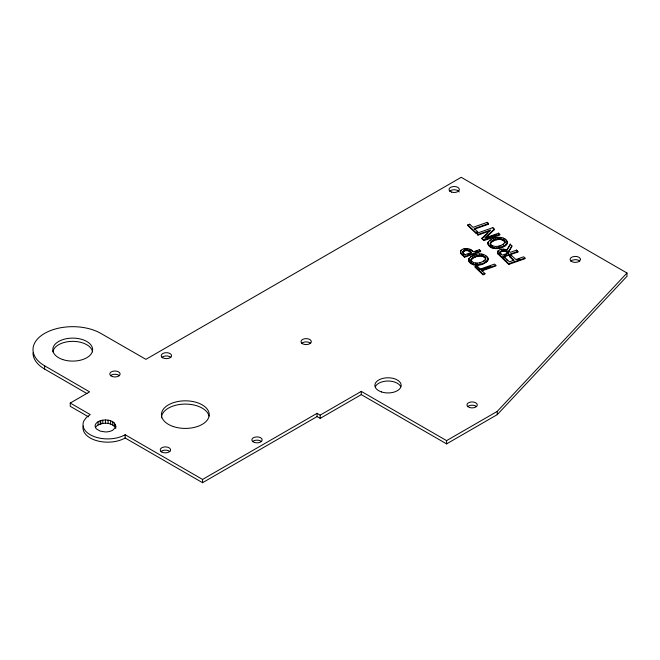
<?xml version="1.0" encoding="UTF-8"?>
<svg xmlns="http://www.w3.org/2000/svg" width="660" height="660" viewBox="0 0 660 660"><rect width="100%" height="100%" fill="white"/><g stroke="black" fill="none" stroke-linecap="round" stroke-linejoin="round"><path stroke-width="0.99" d="M470.976 260.246L471.248 261.558C469.978 255.115 485.372 252.434 485.71 259.578L485.727 258.258M491.056 244.951C495.14 247.896 502.194 246.287 504.974 242.319C502.012 237.286 493.119 239.522 490.248 243.614L491.056 245.602C487.427 238.928 504.867 235.447 504.974 242.971L504.991 241.651M115.781 425.964L115.434 427.515L112.753 430.188A10.354 5.973 0 0 1 105.435 431.945L100.254 431.137L96.467 428.951A10.354 5.973 0 0 1 98.109 421.74C103.942 418.366 116.82 419.422 115.781 428.406M497.714 251.311L497.558 252.615C497.805 248.548 503.951 248.638 506.756 249.934L506.756 250.585L509.776 245.611M460.441 251.485C462.817 246.832 470.473 247.995 473.311 251.806L479.333 249.686L480.645 250.924L480.645 251.575L464.483 257.268L460.762 253.432L460.441 251.485L460.49 252.772M460.655 250.775L460.762 252.78L464.483 256.616L464.483 257.268M462.8 251.823C464.558 248.68 469.664 249.736 471.479 252.45L471.479 253.102C469.664 250.387 464.558 249.332 462.8 252.475L463.93 254.347L462.8 251.823L462.8 252.475M499.975 252.252C501.74 249.298 506.707 250.313 508.39 253.011L508.39 253.663C506.707 250.957 501.74 249.95 499.975 252.904L500.197 253.663L499.975 252.252L499.975 252.904M468.658 259.355C471.892 252.97 486.89 251.08 488.087 259.792C484.836 266.195 469.846 268.1 468.658 259.355L468.658 260.007L468.963 258.448M487.913 242.748C491.156 236.354 506.146 234.465 507.342 243.185C504.091 249.587 489.101 251.493 487.913 242.748L487.913 243.4L488.227 241.832M468.707 260.956L468.707 260.304C472.461 267.085 484.63 265.196 488.087 259.141M487.971 244.349L487.971 243.697C491.725 250.47 503.885 248.589 507.342 242.534M471.248 260.906C474.961 264.908 482.848 262.993 485.71 258.926C482.749 253.894 473.863 256.129 470.984 260.221M506.756 249.934L510.279 244.134L511.978 246.394L508.678 251.617L511.978 245.743M497.714 251.963L498.877 250.8M460.655 251.419L461.15 250.115M468.963 259.099L469.656 258.2M88.489 416.831L70.24 406.296L70.24 403.046L90.23 414.587L86.303 417.541L83.837 420.973A24.684 14.256 0 0 0 95.345 437.011A24.684 14.256 0 0 0 125.136 434.742L202.562 479.44L317.08 413.325L320.183 415.115L361.284 391.38L446.589 440.632L497.269 411.378L627 273.009L461.233 177.309L145.918 359.353L100.799 333.391A39.715 22.927 0 0 0 44.633 333.391A39.715 22.927 0 0 0 44.633 365.813L44.633 369.072L86.963 393.583M83.209 426.055A24.684 14.256 0 0 0 96.764 440.698A24.684 14.256 0 0 0 125.136 437.992L202.562 482.691L317.08 416.575L320.183 418.366L361.284 394.63L446.589 443.883L497.269 414.628L627 276.26L627 273.009M494.323 229.036L484.745 238.062L498.68 233.153L499.901 234.968L483.747 240.661L481.882 238.243L490.71 229.985L477.922 234.498L476.693 233.335L492.855 227.642L494.323 229.688L485.48 238.021M481.882 238.895L487.773 233.392M70.24 403.046L89.603 391.867L44.633 365.813M95.436 427.672A10.354 5.973 0 0 1 98.109 424.99C103.504 422.309 111.705 422.309 115.434 427.672L115.434 424.421M474.301 228.591L477.609 231.726L477.609 232.37L475.703 233.046L467.767 225.538L467.767 224.887L469.681 224.218L472.989 227.345L487.237 222.329L488.548 223.567L488.548 224.218L474.301 229.243L474.301 228.591L488.548 223.567M467.767 224.887L475.703 232.394L477.609 231.726M476.693 233.335L477.922 235.141L489.803 230.959M486.601 238.062L496.823 234.465M481.882 238.243L483.747 240.009L499.901 234.316M463.93 253.704L465.019 254.727L471.479 252.45M467.783 254.405L470.555 253.432M475.035 251.848L477.617 250.94M464.483 256.616L480.645 250.924M508.39 253.011L502.285 255.156L500.197 253.019M497.558 251.963L497.945 253.894L501.757 257.697L517.91 252.004L516.598 250.115L510.18 252.384L508.678 250.965M504.034 255.197L506.641 254.273M497.64 253.275L497.64 252.632L501.757 257.053L517.91 251.361M481.602 270.336L481.602 270.988L495.85 265.972L495.85 265.32L481.602 270.336L484.91 273.471L484.91 274.123L483.005 274.791L475.076 267.284L475.076 266.64L476.982 265.963L480.29 269.099L480.29 269.75L490.743 266.062M502.928 258.159L504.834 257.483L509.421 261.83L513.983 260.221L509.586 256.063L511.492 255.387L515.889 259.553L523.669 256.806L524.981 258.052L524.981 258.703L508.827 264.388L502.928 258.811L502.928 258.159L508.827 263.744L508.827 264.388M480.29 269.099L494.538 264.074L495.85 265.32M516.862 259.858L519.783 258.827M508.827 263.744L524.981 258.052M475.076 266.64L483.005 274.139L484.91 273.471M491.832 246.205L492.715 246.642L492.715 245.99M488.548 224.218L487.237 222.329M494.323 229.688L492.855 227.642M517.91 252.004L516.598 250.115M513.983 260.873L509.586 256.715L509.586 256.063M506.146 259.38L507.457 260.617M480.29 269.75L476.982 266.615L476.982 265.963M507.342 243.185L507.284 241.585M511.492 255.387L511.492 256.039M510.279 244.134L510.279 244.786M507.235 251.922L507.235 252.574M507.012 243.466L507.012 244.117M506.855 240.636L506.855 241.288M506.319 244.365L506.319 245.017M506.038 239.687L506.038 240.339M506.055 251.023L506.055 251.666M505.395 250.709L505.395 251.361M505.238 245.231L505.238 245.883M505.18 249.389L505.18 250.033M504.983 238.854L504.983 239.506M504.727 240.983L504.727 241.634M504.834 257.483L504.834 258.134M504.619 250.528L504.619 251.179M504.174 240.331L504.174 240.983M503.794 246.04L503.794 246.683M503.869 250.47L503.869 251.122M503.728 238.202L503.728 238.846M503.489 249.142L503.489 249.785M503.423 239.753L503.423 240.405M503.225 244.299L503.225 244.951M503.11 250.511L503.11 251.163M502.524 239.316L502.524 239.968M501.988 246.774L501.988 247.417M501.74 249.224L501.74 249.868M501.757 257.053L501.757 257.697M501.484 239.019L501.484 239.671M501.501 250.907L501.501 251.559M500.874 251.179L500.874 251.823M500.989 253.935L500.989 254.578M500.659 237.451L500.659 238.103M500.627 245.479L500.627 246.13M500.395 251.493L500.395 252.145M500.313 238.862L500.313 239.514M500.098 251.848L500.098 252.499M499.991 247.376L499.991 248.02M499.076 245.957L499.076 246.609M498.952 237.394L498.952 238.046M499.018 238.854L499.018 239.506M498.68 233.153L498.68 233.805M498.143 250.701L498.143 251.353M498.094 247.739L498.094 248.391M497.945 253.25L497.945 253.894M497.64 239.011L497.64 239.662M497.269 411.378L497.269 414.628M497.12 237.559L497.12 238.21M496.295 247.896L496.295 248.539M496.18 239.333L496.18 239.984M495.214 237.93L495.214 238.582M494.629 239.811L494.629 240.463M494.571 247.846L494.571 248.49M493.267 238.516L493.267 239.167M493.168 240.397L493.168 241.04M492.995 247.583L492.995 248.234M491.997 241.015L491.997 241.659M491.568 247.12L491.568 247.772M491.436 239.266L491.436 239.918M491.122 241.651L491.122 242.302M490.545 242.294L490.545 242.946M490.504 244.299L490.504 244.951M490.297 246.46L490.297 247.112M490.248 242.962L490.231 244.282M489.984 240.075L489.984 240.727M489.209 245.611L489.209 246.262M488.392 244.662L488.392 245.305M488.029 258.192L488.029 258.844L487.591 257.243M487.757 260.081L487.757 260.733M487.063 260.98L487.063 261.632M486.783 256.295L486.783 256.946M485.983 261.839L485.983 262.49M485.719 255.47L485.719 256.121M485.463 257.598L485.463 258.25M485.413 259.603L485.413 260.254M484.918 256.946L484.918 257.598M484.531 262.647L484.531 263.299M484.159 256.369L484.159 257.012M483.97 260.906L483.97 261.558M483.747 240.009L483.747 240.661M483.268 255.931L483.268 256.575M483.037 254.339L483.037 254.991M483.005 274.139L483.005 274.791M482.724 263.381L482.724 264.033M482.229 255.635L482.229 256.278M481.404 254.067L481.404 254.719M481.049 255.478L481.049 256.121M480.736 263.983L480.736 264.635M479.688 254.009L479.688 254.661M479.754 255.47L479.754 256.121M479.82 262.564L479.82 263.216M479.333 249.686L479.333 250.338M478.838 264.355L478.838 264.998M478.385 255.626L478.385 256.278M477.922 234.498L477.922 235.141M477.031 264.503L477.031 265.155M476.916 255.94L476.916 256.591M476.941 263.051L476.941 263.703M475.951 254.546L475.951 255.197M475.703 232.394L475.703 233.046M475.662 263.051L475.662 263.703M475.373 256.418L475.373 257.07M475.315 264.454L475.315 265.105M474.004 255.131L474.004 255.783M473.913 257.004L473.913 257.656M473.74 264.19L473.74 264.841M473.451 262.606L473.451 263.249M472.741 257.623L472.741 258.274M472.304 263.728L472.304 264.379M472.197 250.759L472.197 251.402M472.18 255.874L472.18 256.525M471.867 258.266L471.867 258.91M471.801 261.566L471.801 262.218M471.281 258.91L471.281 259.561M471.133 249.884L471.133 250.536M471.034 263.068L471.034 263.719M470.984 259.578L470.976 260.89M470.728 256.69L470.728 257.342M470.58 251.608L470.58 252.26M470.035 249.257L470.035 249.909M469.953 262.226L469.953 262.878M469.813 250.948L469.813 251.6M469.681 224.218L469.681 224.87M469.136 261.269L469.136 261.921M469.087 250.47L469.087 251.113M468.344 250.148L468.344 250.792M467.585 248.564L467.585 249.208M467.519 249.959L467.519 250.61M466.76 249.901L466.76 250.552M466.496 248.482L466.496 249.125M466.034 249.934L466.034 250.585M465.358 248.523L465.358 249.175M465.019 254.727L465.019 255.379M464.549 250.28L464.549 250.932M464.219 248.704L464.219 249.356M463.815 250.602L463.815 251.254M463.27 250.965L463.27 251.608M462.932 251.369L462.932 252.021M463.048 252.673L463.048 253.325M462.008 254.273L462.008 254.925M461.257 253.489L461.257 254.141M460.762 252.78L460.762 253.432M446.589 440.632L446.589 443.883M361.284 391.38L361.284 394.63M320.183 415.115L320.183 418.366M317.08 413.325L317.08 416.575M202.562 479.44L202.562 482.691M125.136 434.742L125.136 437.992M114.394 422.978L114.394 426.228M112.753 421.74L112.753 424.99M110.608 420.791L110.608 424.042M108.108 420.189L108.108 423.439M105.435 419.991L105.435 423.241M102.754 420.189L102.754 423.439M100.765 420.667L100.765 423.918M100.254 420.791L100.254 424.042M98.109 421.74L98.109 424.99M467.643 406.667A5.173 2.986 0 0 1 476.611 406.667M252.532 441.631A5.173 2.986 0 0 1 261.5 441.631M161.906 357.423A5.173 2.986 0 0 1 170.866 357.423M160.933 451.621A5.173 2.986 0 0 1 169.9 451.621M301.686 343.365A5.173 2.986 0 0 1 310.654 343.365M375.342 386.653A13.142 7.582 0 0 1 388.039 381.026A13.142 7.582 0 0 1 400.727 386.653M161.444 417.871A23.892 13.794 0 0 1 183.769 404.11A23.892 13.794 0 0 1 209.014 416.072M449.716 191.251A5.173 2.986 0 0 1 454.872 189.783A5.173 2.986 0 0 1 459.195 191.977M570.784 261.154A5.173 2.986 0 0 1 572.682 260.065L575.272 259.661A5.173 2.986 0 0 1 579.752 261.154M44.633 369.072A39.715 22.927 0 0 1 33 352.852M110.459 375.738A5.173 2.986 0 0 1 119.427 375.738M52.882 351.854A19.907 11.492 0 0 1 72.715 341.36A19.907 11.492 0 0 1 92.549 351.854M580.445 259.397L579.752 260.89A5.173 2.986 0 0 1 571.61 261.509A5.173 2.986 0 0 1 572.682 256.814L575.272 256.41A5.173 2.986 0 0 1 580.445 259.397M173.382 426.566A23.892 13.794 0 0 0 209.22 414.62A23.892 13.794 0 0 0 173.382 402.674A23.892 13.794 0 0 0 173.382 426.566M302.511 343.72A5.173 2.986 0 0 0 311.165 342.375A5.173 2.986 0 0 0 304.829 338.72A5.173 2.986 0 0 0 302.511 343.72M161.758 451.984A5.173 2.986 0 0 0 170.412 450.64A5.173 2.986 0 0 0 164.076 446.985A5.173 2.986 0 0 0 161.758 451.984M162.723 357.778A5.173 2.986 0 0 0 171.386 356.441A5.173 2.986 0 0 0 165.041 352.778A5.173 2.986 0 0 0 162.723 357.778M254.43 442.464A5.173 2.986 0 0 0 262.193 439.873A5.173 2.986 0 0 0 254.43 437.291A5.173 2.986 0 0 0 254.43 442.464M469.54 407.5A5.173 2.986 0 0 0 477.304 404.91A5.173 2.986 0 0 0 469.54 402.32A5.173 2.986 0 0 0 469.54 407.5M381.463 391.933A13.142 7.582 0 0 0 401.173 385.366A13.142 7.582 0 0 0 381.463 378.79A13.142 7.582 0 0 0 381.463 391.933M451.605 192.085A5.173 2.986 0 0 0 459.368 189.494A5.173 2.986 0 0 0 451.605 186.912A5.173 2.986 0 0 0 451.605 192.085M62.758 359.56A19.907 11.492 0 0 0 92.623 349.602A19.907 11.492 0 0 0 62.758 339.652A19.907 11.492 0 0 0 62.758 359.56M112.357 376.571A5.173 2.986 0 0 0 120.12 373.989A5.173 2.986 0 0 0 112.357 371.399A5.173 2.986 0 0 0 112.357 376.571"/></g></svg>
